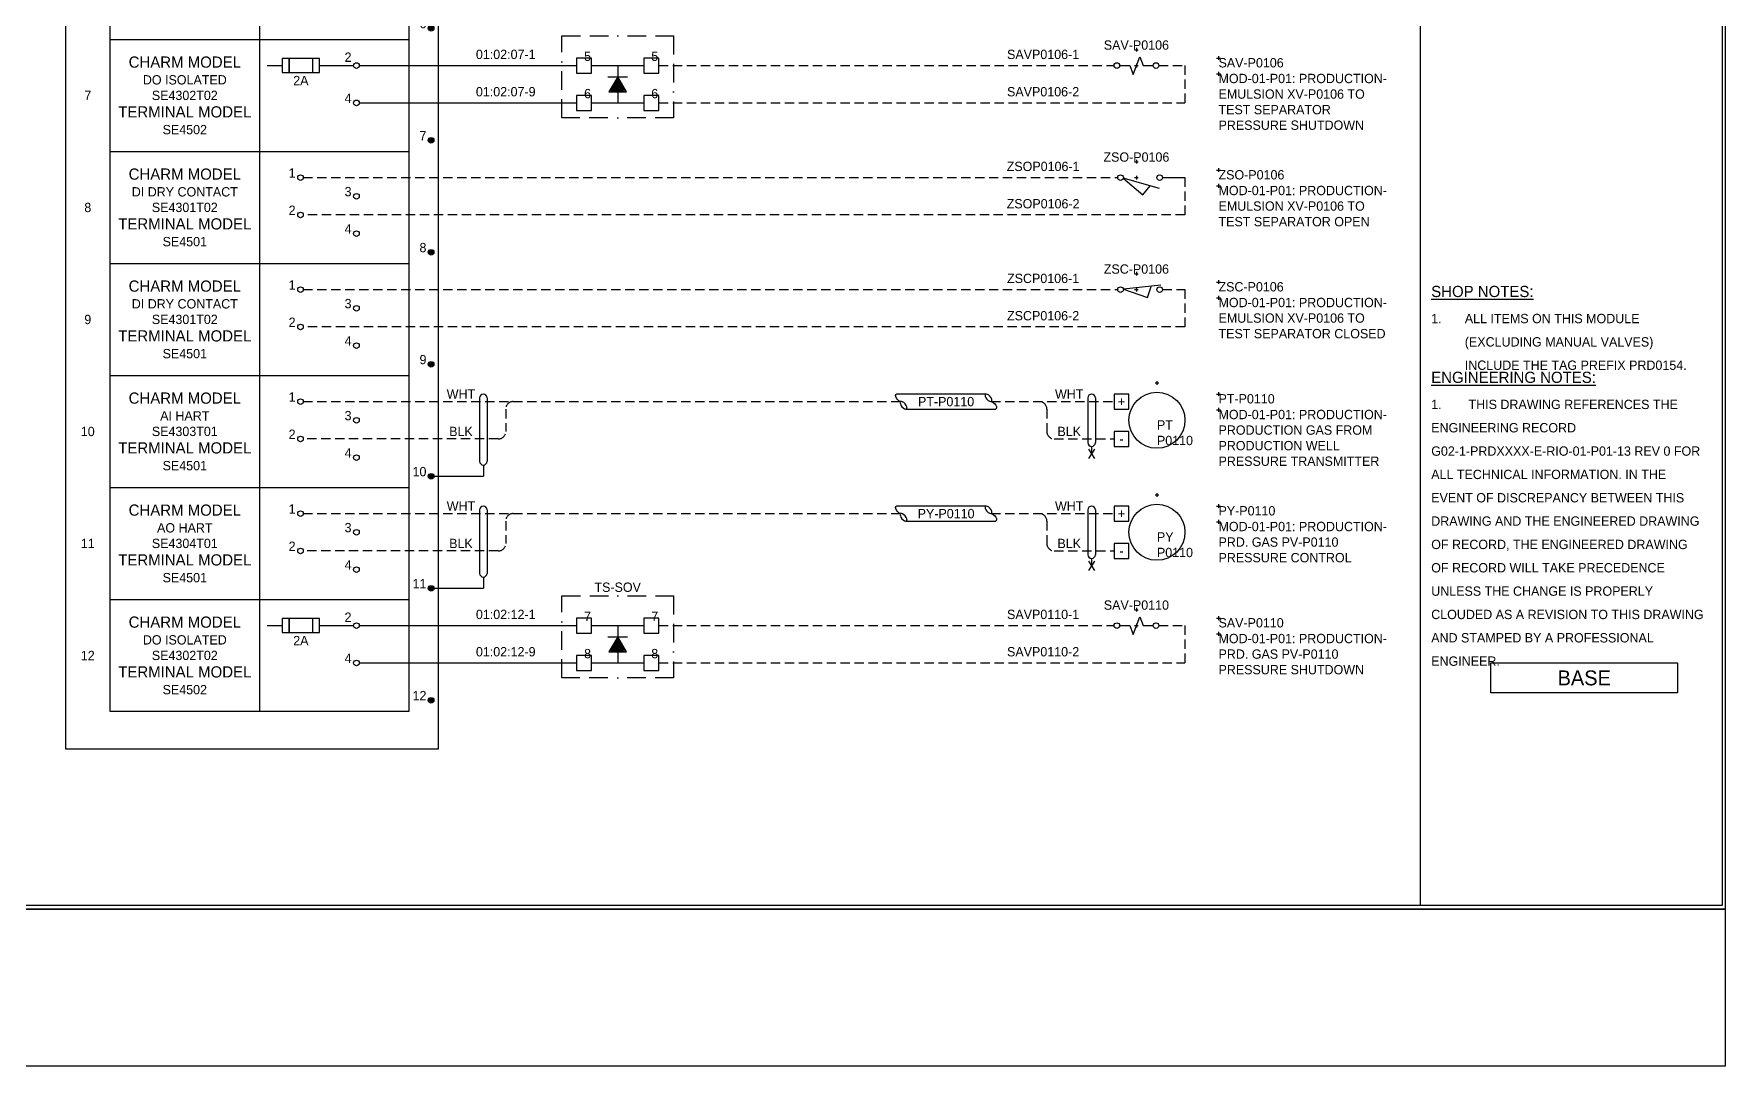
# Model space of a CAD drawing. Extents: x 11268 to 12114, y 0 to 536.
# Drawn here: x 11658.5 to 12111.8, y 0 to 276.5 of the extents above; entities that cross this region are included whole.
import ezdxf
from ezdxf.enums import TextEntityAlignment as Align

# ---------------------------------------------------------------- set-up
doc = ezdxf.new("R2018")
doc.units = 0
doc.header["$LTSCALE"] = 10
doc.header["$MEASUREMENT"] = 0
doc.linetypes.add('G02-1-PRDXXXX-E-MRIO-01-P01-01$0$BORDER', pattern=[1.75, 0.5, -0.25, 0.5, -0.25, 0, -0.25])
doc.linetypes.add('G02-1-PRDXXXX-E-MRIO-01-P01-01$0$HIDDEN', pattern=[0.375, 0.25, -0.125])
doc.layers.get('Defpoints').update_dxf_attribs({"color": 9})
for name, color, linetype in [('G02-1-PRDXXXX-E-MRIO-01-P01-01$0$ANNOTATION', 7, 'Continuous'), ('G02-1-PRDXXXX-E-MRIO-01-P01-01$0$ENGINEERING NOTE', 2, 'Continuous'), ('G02-1-PRDXXXX-E-MRIO-01-P01-01$0$EQUIP ENCL', 7, 'G02-1-PRDXXXX-E-MRIO-01-P01-01$0$BORDER'), ('G02-1-PRDXXXX-E-MRIO-01-P01-01$0$FWIRE-1', 1, 'G02-1-PRDXXXX-E-MRIO-01-P01-01$0$HIDDEN'), ('G02-1-PRDXXXX-E-MRIO-01-P01-01$0$PANEL-1', 1, 'Continuous'), ('G02-1-PRDXXXX-E-MRIO-01-P01-01$0$PANEL-7', 7, 'Continuous'), ('G02-1-PRDXXXX-E-MRIO-01-P01-01$0$SYMBOL-1', 1, 'Continuous'), ('G02-1-PRDXXXX-E-MRIO-01-P01-01$0$SYMBOL-3', 3, 'Continuous'), ('G02-1-PRDXXXX-E-MRIO-01-P01-01$0$TEXT-2', 2, 'Continuous'), ('G02-1-PRDXXXX-E-MRIO-01-P01-01$0$TITLE', 7, 'Continuous'), ('G02-1-PRDXXXX-E-MRIO-01-P01-01$0$WIRE-1', 1, 'Continuous')]:
    doc.layers.add(name, color=color, linetype=linetype)
doc.layers.add('G02-1-PRDXXXX-E-MRIO-01-P01-01$0$View', color=251, linetype='Continuous', plot=False)
doc.styles.add('G02-1-PRDXXXX-E-MRIO-01-P01-01$0$Scovan Elec', font='')
doc.styles.add('G02-1-PRDXXXX-E-MRIO-01-P01-01$0$Scovan Standard', font='', dxfattribs={"height": 2.5})
doc.styles.add('G02-1-PRDXXXX-E-MRIO-01-P01-01$0$Standard', font='')
doc.styles.get("Standard").update_dxf_attribs({"font": ''})
doc.styles.get('G02-1-PRDXXXX-E-MRIO-01-P01-01$0$Scovan Elec').set_extended_font_data('Franklin Gothic Medium Cond')
doc.styles.get('G02-1-PRDXXXX-E-MRIO-01-P01-01$0$Scovan Standard').set_extended_font_data('Franklin Gothic Medium Cond')
doc.styles.get('G02-1-PRDXXXX-E-MRIO-01-P01-01$0$Standard').set_extended_font_data('Franklin Gothic Medium Cond')
doc.styles.get('Standard').set_extended_font_data('Franklin Gothic Medium Cond')

# ---------------------------------------------------------------- blocks, each defined once
blk = doc.blocks.new('*U29')
at = {"linetype": 'Continuous'}
blk.add_lwpolyline([(-0.75, 0, -1), (0.75, 0, -1), (-0.75, 0, -1), (0.5, 0, -1), (-0.5, 0, -1), (0.25, 0, -1), (-0.25, 0, -1), (0, 0, 1), (0.25, 0)], format="xyb", dxfattribs=at)
blk = doc.blocks.new('G02-1-PRDXXXX-E-MRIO-01-P01-01$0$BASEPLATE')
at = {"layer": 'G02-1-PRDXXXX-E-MRIO-01-P01-01$0$PANEL-1'}
for p, q in [((52, -10), (52, -412)), ((12, -22), (92, -22)), ((12, -52), (92, -52)), ((12, -82), (92, -82)), ((12, -112), (92, -112)), ((12, -142), (92, -142)), ((12, -172), (92, -172)), ((12, -202), (92, -202)), ((12, -232), (92, -232)), ((12, -262), (92, -262)), ((12, -292), (92, -292)), ((12, -322), (92, -322)), ((12, -352), (92, -352)), ((12, -382), (92, -382))]:
    blk.add_line(p, q, dxfattribs=at)
blk.add_lwpolyline([(12, -10), (92, -10), (92, -412), (12, -412)], close=True, dxfattribs=at)
at = {"layer": 'G02-1-PRDXXXX-E-MRIO-01-P01-01$0$PANEL-7'}
blk.add_lwpolyline([(0, 0), (0, -422), (100, -422), (100, 0)], close=True, dxfattribs=at)
at = {"layer": 'G02-1-PRDXXXX-E-MRIO-01-P01-01$0$SYMBOL-1'}
for centre in [(76, -32), (76, -42)]:
    blk.add_circle(centre, 0.75, dxfattribs=at)
for p in [(98, -49), (98, -79), (98, -109), (98, -139), (98, -169), (98, -199), (98, -229), (98, -259), (98, -289), (98, -319), (98, -349), (98, -379), (98, -409)]:
    blk.add_blockref('*U29', p, dxfattribs=at)
at = {"layer": 'G02-1-PRDXXXX-E-MRIO-01-P01-01$0$TEXT-2', "style": 'G02-1-PRDXXXX-E-MRIO-01-P01-01$0$Scovan Elec'}
for s, height, p in [('TERMINAL BLOCK', 3, (72, -19)), ('+', 2.5, (72, -32)), ('-', 2.5, (72, -42)), ('1', 2.5, (6, -67)), ('2', 2.5, (6, -97)), ('3', 2.5, (6, -127)), ('4', 2.5, (6, -157)), ('5', 2.5, (6, -187)), ('6', 2.5, (6, -217)), ('7', 2.5, (6, -247)), ('8', 2.5, (6, -277)), ('9', 2.5, (6, -307)), ('10', 2.5, (6, -337)), ('11', 2.5, (6, -367)), ('12', 2.5, (6, -397))]:
    blk.add_text(s, height=height, dxfattribs=at).set_placement(p, align=Align.MIDDLE)
blk.add_text('APTB', height=2.5, rotation=360, dxfattribs=at).set_placement((76, -26), align=Align.MIDDLE)
at = {"layer": 'G02-1-PRDXXXX-E-MRIO-01-P01-01$0$TEXT-2', "color": 2, "style": 'G02-1-PRDXXXX-E-MRIO-01-P01-01$0$Scovan Elec'}
for s, p in [('1', (96.75, -79)), ('2', (96.75, -109)), ('3', (96.75, -139)), ('4', (96.75, -169)), ('5', (96.75, -199)), ('6', (96.75, -229)), ('7', (96.75, -259)), ('8', (96.75, -289)), ('9', (96.75, -319)), ('10', (96.75, -349)), ('11', (96.75, -379)), ('12', (96.75, -409))]:
    blk.add_text(s, height=2.5, dxfattribs=at).set_placement(p, align=Align.RIGHT)
blk = doc.blocks.new('G02-1-PRDXXXX-E-MRIO-01-P01-01$0$S-TBSquare')
blk.add_lwpolyline([(-2, 2), (-2, -2), (2, -2), (2, 2)], close=True)
at = {"color": 2, "style": 'G02-1-PRDXXXX-E-MRIO-01-P01-01$0$Standard'}
blk.add_attdef('TAG2', text='', height=2.5, dxfattribs=at).set_placement((0, 3.75), align=Align.CENTER)
at = {"color": 2, "lineweight": 30, "flags": 106}
blk.add_attdef('TAG1', text='', height=2.5, dxfattribs=at).set_placement((0, 3.75), align=Align.BOTTOM_CENTER)
blk = doc.blocks.new('*U14')
blk.add_line((-2.67, 2), (2.67, 2))
blk.add_lwpolyline([(0, 2), (-2.33, -2), (2.33, -2), (0, 2), (0, 1.47), (-1.87, -1.73), (1.87, -1.73), (0, 1.47), (0, 0.94), (-1.4, -1.47), (1.4, -1.47), (0, 0.94), (0, 0.41), (-0.94, -1.2), (0.94, -1.2), (0, 0.41), (0, -0.12), (-0.48, -0.93), (0.48, -0.93), (0, -0.12), (0, -0.67)])
blk = doc.blocks.new('*U10')
for p, q in [((-1, 16), (-1, -1)), ((1, 16), (1, -1))]:
    blk.add_line(p, q)
for centre, start, end in [((0, 16), 0, 180), ((0, -1), 180, 0)]:
    blk.add_arc(centre, 1, start, end)
blk = doc.blocks.new('*U11')
for p, q in [((-1, 11), (-1, -1)), ((1, 11), (1, -1)), ((-0.8, -2.75), (0.8, -5.25)), ((0.8, -2.75), (-0.8, -5.25)), ((0, -2), (0, -4))]:
    blk.add_line(p, q)
for centre, start, end in [((0, 11), 0, 180), ((0, -1), 180, 0)]:
    blk.add_arc(centre, 1, start, end)
blk = doc.blocks.new('*U22')
for p, q in [((10.75, 5), (-13.25, 5)), ((-10.75, -5), (13.25, -5))]:
    blk.add_line(p, q)
for centre, major_axis in [((-12.625, 2.5), (0.625, -2.5)), ((12.625, -2.5), (-0.625, 2.5))]:
    blk.add_ellipse(centre, major_axis=major_axis, ratio=0.2692265, start_param=3.1415927, end_param=6.2831853)
for centre in [(11.375, 2.5), (-11.375, -2.5)]:
    blk.add_ellipse(centre, major_axis=(0.625, -2.5), ratio=0.2692265)
blk = doc.blocks.new('G02-1-PRDXXXX-E-MRIO-01-P01-01$0$S-Instrument')
blk.add_circle((0, 0), 7.5)
at = {"color": 2, "lineweight": 30, "flags": 106}
blk.add_attdef('TAG1', text='', height=2.5, dxfattribs=at).set_placement((0, 0), align=Align.MIDDLE_CENTER)
at = {"color": 2, "style": 'G02-1-PRDXXXX-E-MRIO-01-P01-01$0$Scovan Elec'}
blk.add_attdef('TAG2', text='', height=2.5, dxfattribs=at).set_placement((6.25, -6.25), align=Align.MIDDLE_LEFT)
blk = doc.blocks.new('G02-1-PRDXXXX-E-MRIO-01-P01-01$0$ARTISAN_G_C_DeviceTag')
at = {"layer": 'Defpoints'}
for p, q in [((-0.5, 0), (0.5, 0)), ((0, 0.5), (0, -0.5)), ((-0.5, -4.25), (0.5, -4.25)), ((0, -3.75), (0, -4.75))]:
    blk.add_line(p, q, dxfattribs=at)
at = {"layer": 'Defpoints', "style": 'G02-1-PRDXXXX-E-MRIO-01-P01-01$0$Scovan Standard', "flags": 1}
for tag, p in [('ARTISAN_ID', (0, -4)), ('ARTISAN_BLOCK_ID', (0, -7))]:
    blk.add_attdef(tag, p, '', height=1.9, dxfattribs=at)
at = {"layer": 'G02-1-PRDXXXX-E-MRIO-01-P01-01$0$TEXT-2', "style": 'G02-1-PRDXXXX-E-MRIO-01-P01-01$0$Standard'}
blk.add_attdef('SCOVAN_TAG', text='', height=2.5, dxfattribs=at).set_placement((0, 0), align=Align.CENTER)
blk = doc.blocks.new('G02-1-PRDXXXX-E-MRIO-01-P01-01$0$ARTISAN_IO_DeviceDescr')
at = {"layer": 'Defpoints'}
for p, q in [((-0.5, 0), (0.5, 0)), ((0, 0.5), (0, -0.5)), ((-0.5, -4.21), (0.5, -4.21)), ((0, -3.71), (0, -4.71))]:
    blk.add_line(p, q, dxfattribs=at)
at = {"layer": 'Defpoints', "style": 'G02-1-PRDXXXX-E-MRIO-01-P01-01$0$Scovan Standard', "flags": 1}
for tag, p in [('ARTISAN_ID', (0, -6)), ('ARTISAN_BLOCK_ID', (0, -9))]:
    blk.add_attdef(tag, p, '', height=1.9, dxfattribs=at)
at = {"layer": 'G02-1-PRDXXXX-E-MRIO-01-P01-01$0$TEXT-2', "style": 'G02-1-PRDXXXX-E-MRIO-01-P01-01$0$Standard'}
blk.add_attdef('SCOVAN_TAG', text='', height=2.5, dxfattribs=at).set_placement((0, 0), align=Align.TOP_LEFT)
blk = doc.blocks.new('G02-1-PRDXXXX-E-MRIO-01-P01-01$0$S-Solenoid')
blk.add_lwpolyline([(-4.5, 0), (-1.77, 0), (-0.88, -2.36), (0.88, 2.36), (1.77, 0), (4.5, 0)])
for centre in [(-5.25, 0), (5.25, 0)]:
    blk.add_circle(centre, 0.75)
at = {"color": 2, "style": 'G02-1-PRDXXXX-E-MRIO-01-P01-01$0$Standard'}
blk.add_attdef('TAG2', text='', height=2.5, dxfattribs=at).set_placement((0, 4.25), align=Align.CENTER)
at = {"color": 2, "lineweight": 30, "flags": 106}
blk.add_attdef('TAG1', text='', height=2.5, dxfattribs=at).set_placement((0, 4.25), align=Align.BOTTOM_CENTER)
blk = doc.blocks.new('*U21')
blk.add_lwpolyline([(5.22, -2.94), (-4.53, -0.2), (0.68, -4.59), (2.69, -2.23)])
for centre in [(-5.25, 0), (5.25, 0)]:
    blk.add_circle(centre, 0.75)
at = {"color": 2, "style": 'G02-1-PRDXXXX-E-MRIO-01-P01-01$0$Standard'}
blk.add_attdef('TAG2', text='', height=2.5, dxfattribs=at).set_placement((0, 4.25), align=Align.CENTER)
at = {"color": 2, "lineweight": 30, "flags": 106}
blk.add_attdef('TAG1', text='', height=2.5, dxfattribs=at).set_placement((0, 4.25), align=Align.BOTTOM_CENTER)
blk = doc.blocks.new('G02-1-PRDXXXX-E-MRIO-01-P01-01$0$S-Limit')
blk.add_lwpolyline([(5.57, 1.14), (-4.5, 0.08), (1.96, -2.08), (2.95, 0.86)])
for centre in [(-5.25, 0), (5.25, 0)]:
    blk.add_circle(centre, 0.75)
at = {"color": 2, "style": 'G02-1-PRDXXXX-E-MRIO-01-P01-01$0$Standard'}
blk.add_attdef('TAG2', text='', height=2.5, dxfattribs=at).set_placement((0, 4.25), align=Align.CENTER)
at = {"color": 2, "lineweight": 30, "flags": 106}
blk.add_attdef('TAG1', text='', height=2.5, dxfattribs=at).set_placement((0, 4.25), align=Align.BOTTOM_CENTER)
blk = doc.blocks.new('G02-1-PRDXXXX-E-MRIO-01-P01-01$0$ARTISAN_IO_A_DeviceTag')
at = {"layer": 'Defpoints'}
for p, q in [((-0.5, 0), (0.5, 0)), ((0, 0.5), (0, -0.5))]:
    blk.add_line(p, q, dxfattribs=at)
at = {"layer": 'Defpoints', "style": 'G02-1-PRDXXXX-E-MRIO-01-P01-01$0$Standard', "flags": 1}
blk.add_attdef('SCOVAN_TAG', text='', height=2.5, dxfattribs=at).set_placement((0, 4.2125), align=Align.MIDDLE_CENTER)
at = {"layer": 'Defpoints', "style": 'G02-1-PRDXXXX-E-MRIO-01-P01-01$0$Scovan Standard', "flags": 1}
for tag, p in [('ARTISAN_ID', (0, -5)), ('ARTISAN_BLOCK_ID', (0, -8))]:
    blk.add_attdef(tag, p, '', height=1.9004, dxfattribs=at)
blk = doc.blocks.new('*U38')
blk.add_lwpolyline([(3.125, 1.875), (-5, 1.875), (-5, -1.875), (-3.125, -1.875), (-3.125, 1.875), (-3.125, -1.875), (5, -1.875), (5, 1.875), (3.125, 1.875), (3.125, -1.875)])
at = {"color": 2, "style": 'G02-1-PRDXXXX-E-MRIO-01-P01-01$0$Standard'}
blk.add_attdef('TAG2', text='', height=2.5, dxfattribs=at).set_placement((0, 3.75), align=Align.CENTER)
at = {"color": 2, "lineweight": 30, "flags": 106}
blk.add_attdef('TAG1', text='', height=2.5, dxfattribs=at).set_placement((0, 3.75), align=Align.BOTTOM_CENTER)
at = {"color": 2, "style": 'G02-1-PRDXXXX-E-MRIO-01-P01-01$0$Standard'}
blk.add_attdef('TAG3', text='', height=2.5, dxfattribs=at).set_placement((0, -4.5), align=Align.MIDDLE)
blk = doc.blocks.new('G02-1-PRDXXXX-E-MRIO-01-P01-01$0$DO SE4302T02')
at = {"layer": 'G02-1-PRDXXXX-E-MRIO-01-P01-01$0$SYMBOL-1'}
for centre in [(66, -7), (66, -17)]:
    blk.add_circle(centre, 0.75, dxfattribs=at)
at = {"layer": 'G02-1-PRDXXXX-E-MRIO-01-P01-01$0$WIRE-1', "linetype": 'Continuous'}
for p, q in [((42.1, -7), (46.1, -7)), ((56.1, -7), (65.25, -7))]:
    blk.add_line(p, q, dxfattribs=at)
at = {"layer": 'G02-1-PRDXXXX-E-MRIO-01-P01-01$0$SYMBOL-1'}
blk.add_blockref('*U38', (51.1, -7), dxfattribs=at)
at = {"layer": 'G02-1-PRDXXXX-E-MRIO-01-P01-01$0$TEXT-2', "color": 2, "style": 'G02-1-PRDXXXX-E-MRIO-01-P01-01$0$Scovan Elec'}
for s, p in [('2', (63.75, -6)), ('4', (63.75, -17))]:
    blk.add_text(s, height=2.5, dxfattribs=at).set_placement(p, align=Align.CENTER)
blk.add_text('2A', height=2.5, rotation=360, dxfattribs=at).set_placement((51.1, -11), align=Align.MIDDLE)
at = {"layer": 'G02-1-PRDXXXX-E-MRIO-01-P01-01$0$TEXT-2', "insert": (20, -15), "char_height": 2.5, "attachment_point": 5, "style": 'G02-1-PRDXXXX-E-MRIO-01-P01-01$0$Scovan Elec'}
blk.add_mtext('{\\H1.2x;CHARM MODEL\\P}DO ISOLATED\\PSE4302T02\\P{\\H1.2x;TERMINAL MODEL}\\PSE4502', dxfattribs=at)
blk = doc.blocks.new('G02-1-PRDXXXX-E-MRIO-01-P01-01$0$AO SE4304T01')
at = {"layer": 'G02-1-PRDXXXX-E-MRIO-01-P01-01$0$SYMBOL-1'}
for centre in [(51, -7), (66, -12), (51, -17), (66, -22)]:
    blk.add_circle(centre, 0.75, dxfattribs=at)
at = {"layer": 'G02-1-PRDXXXX-E-MRIO-01-P01-01$0$TEXT-2', "color": 2, "style": 'G02-1-PRDXXXX-E-MRIO-01-P01-01$0$Scovan Elec'}
for s, p in [('1', (48.75, -7)), ('3', (63.75, -12)), ('2', (48.75, -17)), ('4', (63.75, -22))]:
    blk.add_text(s, height=2.5, dxfattribs=at).set_placement(p, align=Align.CENTER)
at = {"layer": 'G02-1-PRDXXXX-E-MRIO-01-P01-01$0$TEXT-2', "insert": (20, -15), "char_height": 2.5, "attachment_point": 5, "style": 'G02-1-PRDXXXX-E-MRIO-01-P01-01$0$Scovan Elec'}
blk.add_mtext('{\\H1.2x;CHARM MODEL\\P}AO HART\\PSE4304T01\\P{\\H1.2x;TERMINAL MODEL}\\PSE4501', dxfattribs=at)
blk = doc.blocks.new('G02-1-PRDXXXX-E-MRIO-01-P01-01$0$DI SE4301T02')
at = {"layer": 'G02-1-PRDXXXX-E-MRIO-01-P01-01$0$SYMBOL-1'}
for centre in [(51, -7), (66, -12), (51, -17), (66, -22)]:
    blk.add_circle(centre, 0.75, dxfattribs=at)
at = {"layer": 'G02-1-PRDXXXX-E-MRIO-01-P01-01$0$TEXT-2', "color": 2, "style": 'G02-1-PRDXXXX-E-MRIO-01-P01-01$0$Scovan Elec'}
for s, p in [('1', (48.75, -7)), ('3', (63.75, -12)), ('2', (48.75, -17)), ('4', (63.75, -22))]:
    blk.add_text(s, height=2.5, dxfattribs=at).set_placement(p, align=Align.CENTER)
at = {"layer": 'G02-1-PRDXXXX-E-MRIO-01-P01-01$0$TEXT-2', "insert": (20, -15), "char_height": 2.5, "attachment_point": 5, "style": 'G02-1-PRDXXXX-E-MRIO-01-P01-01$0$Scovan Elec'}
blk.add_mtext('{\\H1.2x;CHARM MODEL\\P}DI DRY CONTACT\\PSE4301T02\\P{\\H1.2x;TERMINAL MODEL}\\PSE4501', dxfattribs=at)
blk = doc.blocks.new('G02-1-PRDXXXX-E-MRIO-01-P01-01$0$AI SE4303T01')
at = {"layer": 'G02-1-PRDXXXX-E-MRIO-01-P01-01$0$SYMBOL-1'}
for centre in [(51, -7), (66, -12), (51, -17), (66, -22)]:
    blk.add_circle(centre, 0.75, dxfattribs=at)
at = {"layer": 'G02-1-PRDXXXX-E-MRIO-01-P01-01$0$TEXT-2', "color": 2, "style": 'G02-1-PRDXXXX-E-MRIO-01-P01-01$0$Scovan Elec'}
for s, p in [('1', (48.75, -7)), ('3', (63.75, -12)), ('2', (48.75, -17)), ('4', (63.75, -22))]:
    blk.add_text(s, height=2.5, dxfattribs=at).set_placement(p, align=Align.CENTER)
at = {"layer": 'G02-1-PRDXXXX-E-MRIO-01-P01-01$0$TEXT-2', "insert": (20, -15), "char_height": 2.5, "attachment_point": 5, "style": 'G02-1-PRDXXXX-E-MRIO-01-P01-01$0$Scovan Elec'}
blk.add_mtext('{\\H1.2x;CHARM MODEL\\P}AI HART\\PSE4303T01\\P{\\H1.2x;TERMINAL MODEL}\\PSE4501', dxfattribs=at)

msp = doc.modelspace()

# ---------------------------------------------------------------- linework, layer by layer
at = {"layer": 'G02-1-PRDXXXX-E-MRIO-01-P01-01$0$EQUIP ENCL'}
for points in [[(11800, 276), (11830, 276), (11830, 254), (11800, 254)], [(11800, 126), (11830, 126), (11830, 104), (11800, 104)]]:
    msp.add_lwpolyline(points, close=True, dxfattribs=at)
at = {"layer": 'G02-1-PRDXXXX-E-MRIO-01-P01-01$0$FWIRE-1'}
for p, q in [((11826, 268), (11948, 268)), ((11960, 268), (11967, 268)), ((11967, 268), (11967, 258)), ((11826, 258), (11967, 258)), ((11730.75, 238), (11949, 238)), ((11967, 238), (11967, 228)), ((11967, 228), (11730.75, 228)), ((11730.75, 208), (11949, 208)), ((11961, 208), (11967, 208)), ((11967, 208), (11967, 198)), ((11967, 198), (11730.75, 198)), ((11730.75, 178), (11890.9, 178)), ((11915.1, 178), (11948, 178)), ((11783, 168), (11730.75, 168)), ((11932, 168), (11948, 168)), ((11730.75, 148), (11890.9, 148)), ((11915.1, 148), (11948, 148)), ((11783, 138), (11730.75, 138)), ((11932, 138), (11948, 138)), ((11826, 118), (11948, 118)), ((11960, 118), (11967, 118)), ((11967, 118), (11967, 108)), ((11826, 108), (11967, 108))]:
    msp.add_line(p, q, dxfattribs=at)
for points in [[(11785, 176), (11785, 170)], [(11930, 176), (11930, 170)], [(11785, 146), (11785, 140)], [(11930, 146), (11930, 140)]]:
    msp.add_lwpolyline(points, dxfattribs=at)
for centre, start, end in [((11787, 176), 90, 180), ((11928, 176), 0, 90), ((11783, 170), 270, 0), ((11932, 170), 180, 270), ((11787, 146), 90, 180), ((11928, 146), 0, 90), ((11783, 140), 270, 0), ((11932, 140), 180, 270)]:
    msp.add_arc(centre, 2, start, end, dxfattribs=at)
at = {"layer": 'G02-1-PRDXXXX-E-MRIO-01-P01-01$0$SYMBOL-1'}
for points in [[(11948, 180), (11948, 176), (11952, 176), (11952, 180)], [(11948, 170), (11948, 166), (11952, 166), (11952, 170)], [(11948, 150), (11948, 146), (11952, 146), (11952, 150)], [(11948, 140), (11948, 136), (11952, 136), (11952, 140)]]:
    msp.add_lwpolyline(points, close=True, dxfattribs=at)
at = {"layer": 'G02-1-PRDXXXX-E-MRIO-01-P01-01$0$SYMBOL-3'}
msp.add_lwpolyline([(12049, 100), (12049, 108), (12099, 108), (12099, 100)], close=True, dxfattribs=at)
at = {"layer": 'G02-1-PRDXXXX-E-MRIO-01-P01-01$0$TITLE', "color": 9}
msp.add_line((12030, 536), (12030, 43), dxfattribs=at)
at = {"layer": 'G02-1-PRDXXXX-E-MRIO-01-P01-01$0$TITLE'}
for points in [[(11268, 536.37), (12111.77, 536.37), (12111.77, 42.04), (11268, 42.04)], [(11268, 42.04), (12111.77, 42.04), (12111.77, 0), (11268, 0)]]:
    msp.add_lwpolyline(points, close=True, dxfattribs=at)
at = {"layer": 'G02-1-PRDXXXX-E-MRIO-01-P01-01$0$View'}
msp.add_lwpolyline([(11268, 536), (12111, 536), (12111, 43), (11268, 43)], close=True, dxfattribs=at)
at = {"layer": 'G02-1-PRDXXXX-E-MRIO-01-P01-01$0$WIRE-1'}
for p, q in [((11745.75, 268), (11804, 268)), ((11808, 268), (11822, 268)), ((11815, 268), (11815, 258)), ((11745.75, 258), (11804, 258)), ((11808, 258), (11822, 258)), ((11961, 238), (11967, 238)), ((11779, 161), (11779, 158)), ((11765, 158), (11779, 158)), ((11765, 128), (11779, 128)), ((11779, 131), (11779, 128)), ((11745.75, 118), (11804, 118)), ((11808, 118), (11822, 118)), ((11815, 118), (11815, 108)), ((11745.75, 108), (11804, 108)), ((11808, 108), (11822, 108))]:
    msp.add_line(p, q, dxfattribs=at)

# ---------------------------------------------------------------- block references
for name, p in [('G02-1-PRDXXXX-E-MRIO-01-P01-01$0$DO SE4302T02', (11679, 275)), ('G02-1-PRDXXXX-E-MRIO-01-P01-01$0$DI SE4301T02', (11679, 245)), ('G02-1-PRDXXXX-E-MRIO-01-P01-01$0$DI SE4301T02', (11679, 215)), ('G02-1-PRDXXXX-E-MRIO-01-P01-01$0$AI SE4303T01', (11679, 185)), ('G02-1-PRDXXXX-E-MRIO-01-P01-01$0$AO SE4304T01', (11679, 155)), ('G02-1-PRDXXXX-E-MRIO-01-P01-01$0$DO SE4302T02', (11679, 125))]:
    msp.add_blockref(name, p)
at = {"layer": 'G02-1-PRDXXXX-E-MRIO-01-P01-01$0$ANNOTATION', "yscale": 0.4}
for p in [(11903, 178), (11903, 148)]:
    msp.add_blockref('*U22', p, dxfattribs=at)
at = {"layer": 'G02-1-PRDXXXX-E-MRIO-01-P01-01$0$SYMBOL-1'}
for name, p in [('G02-1-PRDXXXX-E-MRIO-01-P01-01$0$BASEPLATE', (11667, 507)), ('*U14', (11815, 263)), ('*U14', (11815, 113))]:
    msp.add_blockref(name, p, dxfattribs=at)
ref = msp.add_blockref('G02-1-PRDXXXX-E-MRIO-01-P01-01$0$S-Instrument', (11959.5, 173), dxfattribs=at)
lines = msp.add_mtext('PT\\PP0110', dxfattribs={"layer": '0', "color": 2, "insert": (11959.5, 173), "char_height": 2.5, "attachment_point": 1})
ref.add_attrib('TAG1', '', (11959.5, 173), dxfattribs={"flags": 104}).embed_mtext(lines)
ref = msp.add_blockref('G02-1-PRDXXXX-E-MRIO-01-P01-01$0$S-Instrument', (11959.5, 143), dxfattribs=at)
lines = msp.add_mtext('PY\\PP0110', dxfattribs={"layer": '0', "color": 2, "insert": (11959.5, 143), "char_height": 2.5, "attachment_point": 1})
ref.add_attrib('TAG1', '', (11959.5, 143), dxfattribs={"flags": 104}).embed_mtext(lines)
at = {"layer": 'G02-1-PRDXXXX-E-MRIO-01-P01-01$0$SYMBOL-3'}
ref = msp.add_blockref('G02-1-PRDXXXX-E-MRIO-01-P01-01$0$S-TBSquare', (11806, 268), dxfattribs=at)
lines = msp.add_mtext('5', dxfattribs={"layer": '0', "color": 2, "insert": (11806, 271.75), "char_height": 2.5, "attachment_point": 1})
ref.add_attrib('TAG1', '', (11806, 271.75), dxfattribs={"flags": 104}).embed_mtext(lines)
ref = msp.add_blockref('G02-1-PRDXXXX-E-MRIO-01-P01-01$0$S-TBSquare', (11824, 268), dxfattribs=at)
lines = msp.add_mtext('5', dxfattribs={"layer": '0', "color": 2, "insert": (11824, 271.75), "char_height": 2.5, "attachment_point": 1})
ref.add_attrib('TAG1', '', (11824, 271.75), dxfattribs={"flags": 104}).embed_mtext(lines)
for name, p in [('G02-1-PRDXXXX-E-MRIO-01-P01-01$0$S-Solenoid', (11954, 268)), ('*U21', (11955, 238)), ('G02-1-PRDXXXX-E-MRIO-01-P01-01$0$S-Limit', (11955, 208)), ('G02-1-PRDXXXX-E-MRIO-01-P01-01$0$S-Solenoid', (11954, 118))]:
    msp.add_blockref(name, p, dxfattribs=at)
ref = msp.add_blockref('G02-1-PRDXXXX-E-MRIO-01-P01-01$0$S-TBSquare', (11806, 258), dxfattribs=at)
lines = msp.add_mtext('6', dxfattribs={"layer": '0', "color": 2, "insert": (11806, 261.75), "char_height": 2.5, "attachment_point": 1})
ref.add_attrib('TAG1', '', (11806, 261.75), dxfattribs={"flags": 104}).embed_mtext(lines)
ref = msp.add_blockref('G02-1-PRDXXXX-E-MRIO-01-P01-01$0$S-TBSquare', (11824, 258), dxfattribs=at)
lines = msp.add_mtext('6', dxfattribs={"layer": '0', "color": 2, "insert": (11824, 261.75), "char_height": 2.5, "attachment_point": 1})
ref.add_attrib('TAG1', '', (11824, 261.75), dxfattribs={"flags": 104}).embed_mtext(lines)
ref = msp.add_blockref('G02-1-PRDXXXX-E-MRIO-01-P01-01$0$S-TBSquare', (11806, 118), dxfattribs=at)
lines = msp.add_mtext('7', dxfattribs={"layer": '0', "color": 2, "insert": (11806, 121.75), "char_height": 2.5, "attachment_point": 1})
ref.add_attrib('TAG1', '', (11806, 121.75), dxfattribs={"flags": 104}).embed_mtext(lines)
ref = msp.add_blockref('G02-1-PRDXXXX-E-MRIO-01-P01-01$0$S-TBSquare', (11824, 118), dxfattribs=at)
lines = msp.add_mtext('7', dxfattribs={"layer": '0', "color": 2, "insert": (11824, 121.75), "char_height": 2.5, "attachment_point": 1})
ref.add_attrib('TAG1', '', (11824, 121.75), dxfattribs={"flags": 104}).embed_mtext(lines)
ref = msp.add_blockref('G02-1-PRDXXXX-E-MRIO-01-P01-01$0$S-TBSquare', (11806, 108), dxfattribs=at)
lines = msp.add_mtext('8', dxfattribs={"layer": '0', "color": 2, "insert": (11806, 111.75), "char_height": 2.5, "attachment_point": 1})
ref.add_attrib('TAG1', '', (11806, 111.75), dxfattribs={"flags": 104}).embed_mtext(lines)
ref = msp.add_blockref('G02-1-PRDXXXX-E-MRIO-01-P01-01$0$S-TBSquare', (11824, 108), dxfattribs=at)
lines = msp.add_mtext('8', dxfattribs={"layer": '0', "color": 2, "insert": (11824, 111.75), "char_height": 2.5, "attachment_point": 1})
ref.add_attrib('TAG1', '', (11824, 111.75), dxfattribs={"flags": 104}).embed_mtext(lines)
at = {"layer": 'G02-1-PRDXXXX-E-MRIO-01-P01-01$0$TEXT-2'}
for name, p, values in [('G02-1-PRDXXXX-E-MRIO-01-P01-01$0$ARTISAN_G_C_DeviceTag', (11954, 272.25), {'SCOVAN_TAG': 'SAV-P0106'}), ('G02-1-PRDXXXX-E-MRIO-01-P01-01$0$ARTISAN_IO_DeviceDescr', (11976, 270), {'SCOVAN_TAG': 'SAV-P0106'}), ('G02-1-PRDXXXX-E-MRIO-01-P01-01$0$ARTISAN_G_C_DeviceTag', (11954, 242.25), {'SCOVAN_TAG': 'ZSO-P0106'}), ('G02-1-PRDXXXX-E-MRIO-01-P01-01$0$ARTISAN_IO_DeviceDescr', (11976, 240), {'SCOVAN_TAG': 'ZSO-P0106'}), ('G02-1-PRDXXXX-E-MRIO-01-P01-01$0$ARTISAN_G_C_DeviceTag', (11954, 212.25), {'SCOVAN_TAG': 'ZSC-P0106'}), ('G02-1-PRDXXXX-E-MRIO-01-P01-01$0$ARTISAN_IO_DeviceDescr', (11976, 210), {'SCOVAN_TAG': 'ZSC-P0106'}), ('G02-1-PRDXXXX-E-MRIO-01-P01-01$0$ARTISAN_IO_DeviceDescr', (11976, 180), {'SCOVAN_TAG': 'PT-P0110'}), ('G02-1-PRDXXXX-E-MRIO-01-P01-01$0$ARTISAN_IO_DeviceDescr', (11976, 150), {'SCOVAN_TAG': 'PY-P0110'}), ('G02-1-PRDXXXX-E-MRIO-01-P01-01$0$ARTISAN_G_C_DeviceTag', (11954, 122.25), {'SCOVAN_TAG': 'SAV-P0110'}), ('G02-1-PRDXXXX-E-MRIO-01-P01-01$0$ARTISAN_IO_DeviceDescr', (11976, 120), {'SCOVAN_TAG': 'SAV-P0110'})]:
    msp.add_blockref(name, p, dxfattribs=at).add_auto_attribs(values)
for p in [(11959.5, 183), (11959.5, 153)]:
    msp.add_blockref('G02-1-PRDXXXX-E-MRIO-01-P01-01$0$ARTISAN_IO_A_DeviceTag', p, dxfattribs=at)
at = {"layer": 'G02-1-PRDXXXX-E-MRIO-01-P01-01$0$WIRE-1'}
for name, p in [('*U10', (11779, 163)), ('*U11', (11942, 168)), ('*U10', (11779, 133)), ('*U11', (11942, 138))]:
    msp.add_blockref(name, p, dxfattribs=at)

# ---------------------------------------------------------------- texts
at = {"layer": 'G02-1-PRDXXXX-E-MRIO-01-P01-01$0$ENGINEERING NOTE', "insert": (12033, 186), "char_height": 2.5, "width": 73, "attachment_point": 1, "style": 'G02-1-PRDXXXX-E-MRIO-01-P01-01$0$Scovan Elec'}
msp.add_mtext('\\pxsm1.5;{\\H1.2x;\\LENGINEERING NOTES:\\P\\pi-3,l3,s*,t3,36;}1.^ITHIS DRAWING REFERENCES THE ENGINEERING RECORD G02-1-PRDXXXX-E-RIO-01-P01-13 REV 0 FOR ALL TECHNICAL INFORMATION{\\H0.99999x;. IN THE EVENT OF DISCREPANCY BETWEEN THIS DRAWING AND THE ENGINEERED DRAWING OF RECORD, THE ENGINEERED DRAWING OF RECORD WILL TAKE PRECEDENCE UNLESS THE CHANGE IS PROPERLY CLOUDED AS A REVISION TO THIS DRAWING AND STAMPED BY A PROFESSIONAL ENGINEER.}', dxfattribs=at)
at = {"layer": 'G02-1-PRDXXXX-E-MRIO-01-P01-01$0$TEXT-2', "style": 'G02-1-PRDXXXX-E-MRIO-01-P01-01$0$Scovan Elec'}
for s, height, p in [('01:02:07-1', 2.5, (11785, 271)), ('SAVP0106-1', 2.5, (11929, 271)), ('01:02:07-9', 2.5, (11785, 261)), ('SAVP0106-2', 2.5, (11929, 261)), ('ZSOP0106-1', 2.5, (11929, 241)), ('ZSOP0106-2', 2.5, (11929, 231)), ('ZSCP0106-1', 2.5, (11929, 211)), ('ZSCP0106-2', 2.5, (11929, 201)), ('WHT', 2.5, (11773, 180)), ('PT-P0110', 2.5, (11903, 178)), ('WHT', 2.5, (11936, 180)), ('BLK', 2.5, (11773, 170)), ('BLK', 2.5, (11936, 170)), ('WHT', 2.5, (11773, 150)), ('WHT', 2.5, (11936, 150)), ('PY-P0110', 2.5, (11903, 148)), ('BLK', 2.5, (11773, 140)), ('BLK', 2.5, (11936, 140)), ('01:02:12-1', 2.5, (11785, 121)), ('SAVP0110-1', 2.5, (11929, 121)), ('01:02:12-9', 2.5, (11785, 111)), ('SAVP0110-2', 2.5, (11929, 111)), ('BASE', 4, (12074, 104))]:
    msp.add_text(s, height=height, dxfattribs=at).set_placement(p, align=Align.MIDDLE)
for s, p in [('+', (11950, 178)), ('-', (11950, 168)), ('+', (11950, 148)), ('-', (11950, 138))]:
    msp.add_text(s, height=2.5, dxfattribs=at).set_placement(p, align=Align.MIDDLE_CENTER)
at = {"layer": 'G02-1-PRDXXXX-E-MRIO-01-P01-01$0$TEXT-2', "char_height": 2.5, "style": 'G02-1-PRDXXXX-E-MRIO-01-P01-01$0$Scovan Elec'}
for s, insert, attachment_point in [('MOD-01-P01: PRODUCTION-\\PEMULSION XV-P0106 TO\\PTEST SEPARATOR\\PPRESSURE SHUTDOWN', (11976, 265.79), 1), ('MOD-01-P01: PRODUCTION-\\PEMULSION XV-P0106 TO\\PTEST SEPARATOR OPEN', (11976, 235.79), 1), ('MOD-01-P01: PRODUCTION-\\PEMULSION XV-P0106 TO\\PTEST SEPARATOR CLOSED', (11976, 205.79), 1), ('MOD-01-P01: PRODUCTION-\\PPRODUCTION GAS FROM\\PPRODUCTION WELL\\PPRESSURE TRANSMITTER', (11976, 175.79), 1), ('MOD-01-P01: PRODUCTION-\\PPRD. GAS PV-P0110\\PPRESSURE CONTROL', (11976, 145.79), 1), ('TS-SOV', (11815, 127), 8), ('MOD-01-P01: PRODUCTION-\\PPRD. GAS PV-P0110\\PPRESSURE SHUTDOWN', (11976, 115.79), 1)]:
    msp.add_mtext(s, dxfattribs=dict(at, insert=insert, attachment_point=attachment_point))
at = {"layer": 'G02-1-PRDXXXX-E-MRIO-01-P01-01$0$TEXT-2', "insert": (12033, 209), "char_height": 3, "attachment_point": 1, "style": 'G02-1-PRDXXXX-E-MRIO-01-P01-01$0$Scovan Elec'}
msp.add_mtext_dynamic_manual_height_columns('\\pxsm1.5;{\\LSHOP NOTES:\\P\\pi-3,l3,s*,t3;\\H0.83333x;\\l1.^IALL ITEMS ON THIS MODULE (EXCLUDING MANUAL VALVES) INCLUDE THE TAG PREFIX PRD0154.}', width=72, gutter_width=12, heights=[0], dxfattribs=at)

doc.saveas('drawing.dxf')
